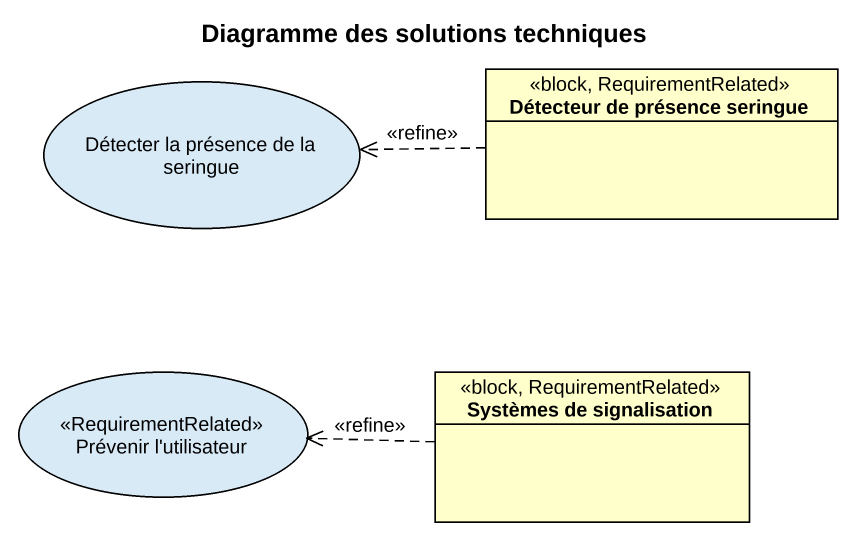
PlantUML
@startuml
title Diagramme des solutions techniques
allowmixing
hide circle
hide empty members
usecase "Détecter la présence de la seringue" as Détecter_la_présence_de_la
class "Détecteur de présence seringue" as Détecteur_de_présence <<block, RequirementRelated>>
usecase "Prévenir l'utilisateur" as Prévenir_l_utilisateur <<RequirementRelated>>
class "Systèmes de signalisation" as Systèmes_de_signalisation <<block, RequirementRelated>>
Détecteur_de_présence .left.> Détecter_la_présence_de_la : <<refine>>
Systèmes_de_signalisation .left.> Prévenir_l_utilisateur : <<refine>>
@enduml
